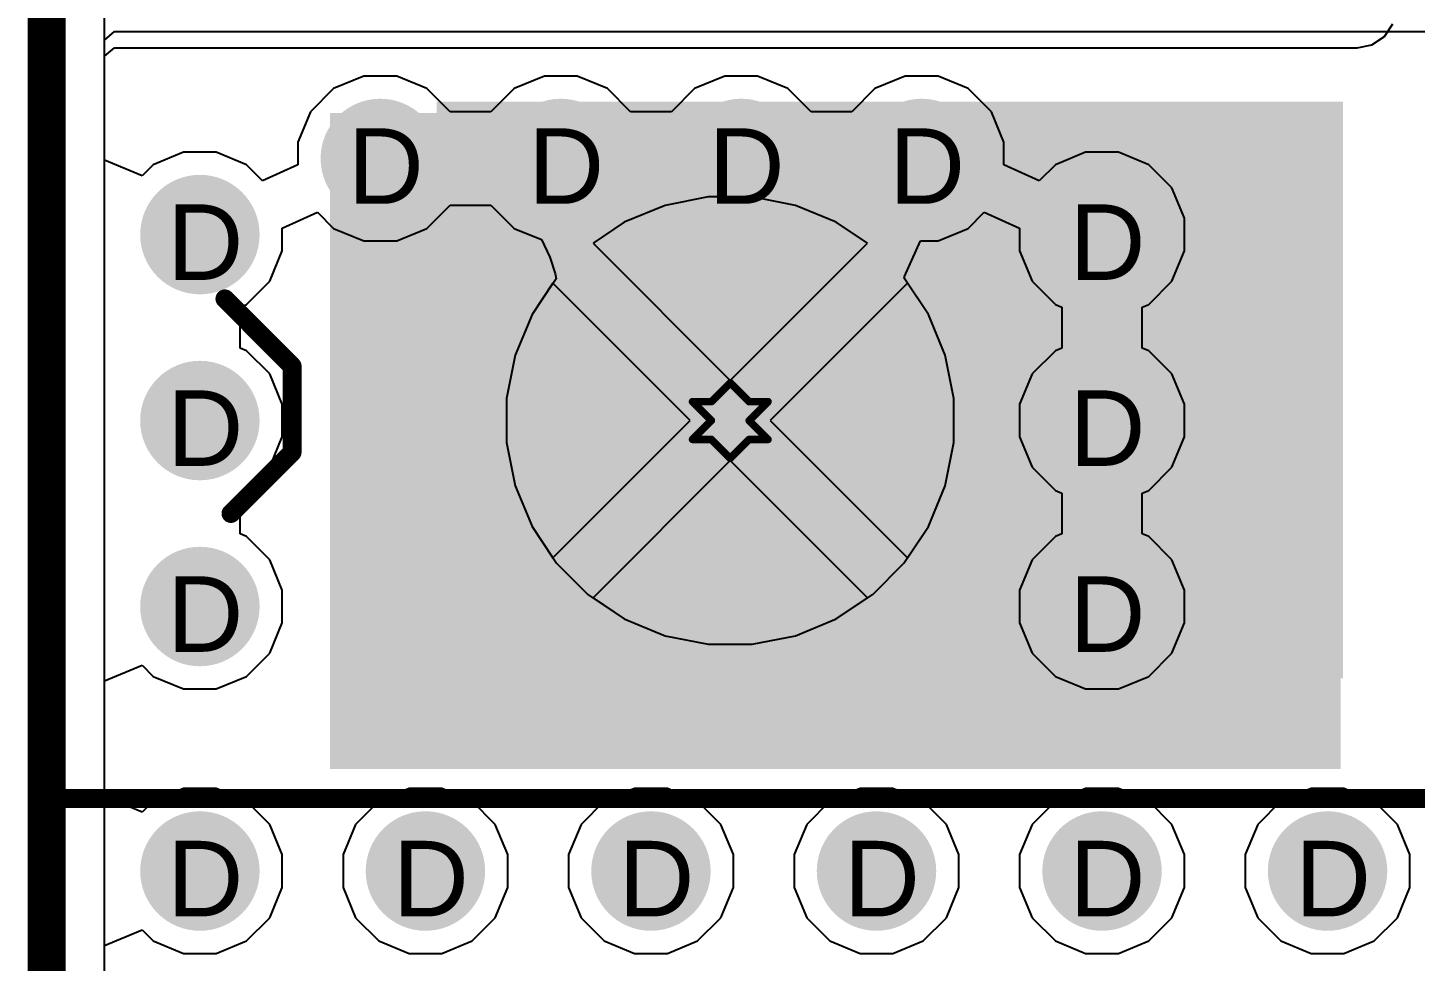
# Model space of a CAD drawing. Header units: inches. Extents: x 0 to 5401, y 0 to 5414.
# Drawn here: x -0.13 to 9.2, y 38.12 to 44.39 of the extents above; entities that cross this region are included whole.
import ezdxf

# ---------------------------------------------------------------- set-up
doc = ezdxf.new("R2010")
doc.units = ezdxf.units.IN
for name, color, linetype in [('Board Outline', 216, 'Continuous'), ('Bottom Layer', 5, 'Continuous'), ('Bottom Solder', 6, 'Continuous'), ('Drill Drawing', 1, 'Continuous'), ('Layer 1', 16, 'Continuous'), ('Layer 2', 76, 'Continuous'), ('Multi-Layer', 9, 'Continuous'), ('Pad Holes', 156, 'Continuous'), ('Top Layer', 1, 'Continuous'), ('Top Overlay', 2, 'Continuous'), ('Top Solder', 216, 'Continuous'), ('Via Holes', 16, 'Continuous')]:
    doc.layers.add(name, color=color, linetype=linetype)
doc.styles.add('Arial', font='', dxfattribs={"height": 0.2})
doc.styles.get('Arial').set_extended_font_data('Arial')

# ---------------------------------------------------------------- blocks, each defined once
blk = doc.blocks.new('1715721_195')
at = {"layer": 'Bottom Layer'}
h = blk.add_hatch(color=5, dxfattribs=at)
edge = h.paths.add_edge_path()
edge.add_arc((2.54, 0), 1.25, 0, 360)
at = {"layer": 'Bottom Solder'}
h = blk.add_hatch(color=6, dxfattribs=at)
edge = h.paths.add_edge_path()
edge.add_arc((2.54, 0), 1.3516, 0, 360)
at = {"layer": 'Layer 1'}
h = blk.add_hatch(color=16, dxfattribs=at)
edge = h.paths.add_edge_path()
edge.add_arc((2.54, 0), 1.25, 0, 360)
at = {"layer": 'Layer 2'}
h = blk.add_hatch(color=76, dxfattribs=at)
edge = h.paths.add_edge_path()
edge.add_arc((2.54, 0), 1.25, 0, 360)
at = {"layer": 'Multi-Layer'}
h = blk.add_hatch(color=9, dxfattribs=at)
edge = h.paths.add_edge_path()
edge.add_arc((2.54, 0), 1.25, 0, 360)
at = {"layer": 'Pad Holes'}
h = blk.add_hatch(color=7, dxfattribs=at)
edge = h.paths.add_edge_path()
edge.add_arc((2.54, 0), 0.65, 0, 360)
at = {"layer": 'Top Layer'}
h = blk.add_hatch(color=1, dxfattribs=at)
edge = h.paths.add_edge_path()
edge.add_arc((2.54, 0), 1.25, 0, 360)
at = {"layer": 'Top Solder'}
h = blk.add_hatch(color=216, dxfattribs=at)
edge = h.paths.add_edge_path()
edge.add_arc((2.54, 0), 1.3516, 0, 360)
at = {"layer": 'Top Overlay'}
for points in [[(5.08, -4.6, 0.127, 0.127, 0), (5.08, 5.2, 0.127, 0.127, 0)], [(1.7222, -3.3985, 0.127, 0.127, 0), (2.1743, -2.9464, 0.127, 0.127, 0)], [(2.7533, -2.9464, 0.127, 0.127, 0), (2.1743, -2.9464, 0.127, 0.127, 0)], [(3.1649, -3.3579, 0.127, 0.127, 0), (2.7533, -2.9464, 0.127, 0.127, 0)], [(5.08, -4.6, 0.127, 0.127, 0), (-5.08, -4.6, 0.127, 0.127, 0)]]:
    blk.add_lwpolyline(points, format="xyseb", dxfattribs=at)
for points in [[(2.1425, -2.9464, 0.0635, 0.0635, 1), (2.206, -2.9464, 0.0635, 0.0635, 1)], [(2.1425, -2.9464, 0.0635, 0.0635, 1), (2.206, -2.9464, 0.0635, 0.0635, 1)], [(2.7216, -2.9464, 0.0635, 0.0635, 1), (2.7851, -2.9464, 0.0635, 0.0635, 1)], [(2.7216, -2.9464, 0.0635, 0.0635, 1), (2.7851, -2.9464, 0.0635, 0.0635, 1)], [(1.6904, -3.3985, 0.0635, 0.0635, 1), (1.7539, -3.3985, 0.0635, 0.0635, 1)], [(3.1331, -3.3579, 0.0635, 0.0635, 1), (3.1966, -3.3579, 0.0635, 0.0635, 1)], [(5.0483, -4.6, 0.0635, 0.0635, 1), (5.1117, -4.6, 0.0635, 0.0635, 1)], [(5.0483, -4.6, 0.0635, 0.0635, 1), (5.1117, -4.6, 0.0635, 0.0635, 1)]]:
    blk.add_lwpolyline(points, format="xyseb", close=True, dxfattribs=at)

msp = doc.modelspace()

# ---------------------------------------------------------------- hatches: boundary and pattern name
at = {"layer": 'Bottom Layer'}
msp.add_hatch(color=5, dxfattribs=at).paths.add_polyline_path([(1.9063, 39.4118), (8.7027, 39.4118), (8.7027, 43.8219), (1.9063, 43.8219)])
h = msp.add_hatch(color=5, dxfattribs=at)
edge = h.paths.add_edge_path()
edge.add_arc((2.244, 43.5161), 0.3, 0, 360)
h = msp.add_hatch(color=5, dxfattribs=at)
edge = h.paths.add_edge_path()
edge.add_arc((3.4574, 43.5161), 0.3, 0, 360)
h = msp.add_hatch(color=5, dxfattribs=at)
edge = h.paths.add_edge_path()
edge.add_arc((4.6708, 43.5161), 0.3, 0, 360)
h = msp.add_hatch(color=5, dxfattribs=at)
edge = h.paths.add_edge_path()
edge.add_arc((5.8842, 43.5161), 0.3, 0, 360)
h = msp.add_hatch(color=5, dxfattribs=at)
edge = h.paths.add_edge_path()
edge.add_arc((1.0307, 43.0046), 0.3, 0, 360)
h = msp.add_hatch(color=5, dxfattribs=at)
edge = h.paths.add_edge_path()
edge.add_arc((7.0975, 43.0046), 0.3, 0, 360)
h = msp.add_hatch(color=5, dxfattribs=at)
edge = h.paths.add_edge_path()
edge.add_arc((1.0307, 41.7546), 0.3, 0, 360)
h = msp.add_hatch(color=5, dxfattribs=at)
edge = h.paths.add_edge_path()
edge.add_arc((7.0975, 41.7546), 0.3, 0, 360)
h = msp.add_hatch(color=5, dxfattribs=at)
edge = h.paths.add_edge_path()
edge.add_arc((1.0307, 40.5046), 0.3, 0, 360)
h = msp.add_hatch(color=5, dxfattribs=at)
edge = h.paths.add_edge_path()
edge.add_arc((7.0975, 40.5046), 0.3, 0, 360)
h = msp.add_hatch(color=5, dxfattribs=at)
edge = h.paths.add_edge_path()
edge.add_arc((1.0307, 38.7266), 0.3, 0, 360)
h = msp.add_hatch(color=5, dxfattribs=at)
edge = h.paths.add_edge_path()
edge.add_arc((2.5474, 38.7266), 0.3, 0, 360)
h = msp.add_hatch(color=5, dxfattribs=at)
edge = h.paths.add_edge_path()
edge.add_arc((4.0641, 38.7266), 0.3, 0, 360)
h = msp.add_hatch(color=5, dxfattribs=at)
edge = h.paths.add_edge_path()
edge.add_arc((5.5808, 38.7266), 0.3, 0, 360)
h = msp.add_hatch(color=5, dxfattribs=at)
edge = h.paths.add_edge_path()
edge.add_arc((7.0975, 38.7266), 0.3, 0, 360)
h = msp.add_hatch(color=5, dxfattribs=at)
edge = h.paths.add_edge_path()
edge.add_arc((8.6142, 38.7266), 0.3, 0, 360)
at = {"layer": 'Bottom Solder'}
h = msp.add_hatch(color=6, dxfattribs=at)
edge = h.paths.add_edge_path()
edge.add_arc((2.244, 43.5161), 0.4016, 0, 360)
h = msp.add_hatch(color=6, dxfattribs=at)
edge = h.paths.add_edge_path()
edge.add_arc((3.4574, 43.5161), 0.4016, 0, 360)
h = msp.add_hatch(color=6, dxfattribs=at)
edge = h.paths.add_edge_path()
edge.add_arc((4.6708, 43.5161), 0.4016, 0, 360)
h = msp.add_hatch(color=6, dxfattribs=at)
edge = h.paths.add_edge_path()
edge.add_arc((5.8842, 43.5161), 0.4016, 0, 360)
h = msp.add_hatch(color=6, dxfattribs=at)
edge = h.paths.add_edge_path()
edge.add_arc((1.0307, 43.0046), 0.4016, 0, 360)
h = msp.add_hatch(color=6, dxfattribs=at)
edge = h.paths.add_edge_path()
edge.add_arc((7.0975, 43.0046), 0.4016, 0, 360)
h = msp.add_hatch(color=6, dxfattribs=at)
edge = h.paths.add_edge_path()
edge.add_arc((1.0307, 41.7546), 0.4016, 0, 360)
h = msp.add_hatch(color=6, dxfattribs=at)
edge = h.paths.add_edge_path()
edge.add_arc((7.0975, 41.7546), 0.4016, 0, 360)
h = msp.add_hatch(color=6, dxfattribs=at)
edge = h.paths.add_edge_path()
edge.add_arc((1.0307, 40.5046), 0.4016, 0, 360)
h = msp.add_hatch(color=6, dxfattribs=at)
edge = h.paths.add_edge_path()
edge.add_arc((7.0975, 40.5046), 0.4016, 0, 360)
h = msp.add_hatch(color=6, dxfattribs=at)
edge = h.paths.add_edge_path()
edge.add_arc((1.0307, 38.7266), 0.4016, 0, 360)
h = msp.add_hatch(color=6, dxfattribs=at)
edge = h.paths.add_edge_path()
edge.add_arc((2.5474, 38.7266), 0.4016, 0, 360)
h = msp.add_hatch(color=6, dxfattribs=at)
edge = h.paths.add_edge_path()
edge.add_arc((4.0641, 38.7266), 0.4016, 0, 360)
h = msp.add_hatch(color=6, dxfattribs=at)
edge = h.paths.add_edge_path()
edge.add_arc((5.5808, 38.7266), 0.4016, 0, 360)
h = msp.add_hatch(color=6, dxfattribs=at)
edge = h.paths.add_edge_path()
edge.add_arc((7.0975, 38.7266), 0.4016, 0, 360)
h = msp.add_hatch(color=6, dxfattribs=at)
edge = h.paths.add_edge_path()
edge.add_arc((8.6142, 38.7266), 0.4016, 0, 360)
at = {"layer": 'Layer 1'}
h = msp.add_hatch(color=16, dxfattribs=at)
edge = h.paths.add_edge_path()
edge.add_arc((2.244, 43.5161), 0.3, 0, 360)
h = msp.add_hatch(color=16, dxfattribs=at)
edge = h.paths.add_edge_path()
edge.add_arc((3.4574, 43.5161), 0.3, 0, 360)
h = msp.add_hatch(color=16, dxfattribs=at)
edge = h.paths.add_edge_path()
edge.add_arc((4.6708, 43.5161), 0.3, 0, 360)
h = msp.add_hatch(color=16, dxfattribs=at)
edge = h.paths.add_edge_path()
edge.add_arc((5.8842, 43.5161), 0.3, 0, 360)
h = msp.add_hatch(color=16, dxfattribs=at)
edge = h.paths.add_edge_path()
edge.add_arc((1.0307, 43.0046), 0.3, 0, 360)
h = msp.add_hatch(color=16, dxfattribs=at)
edge = h.paths.add_edge_path()
edge.add_arc((7.0975, 43.0046), 0.3, 0, 360)
h = msp.add_hatch(color=16, dxfattribs=at)
edge = h.paths.add_edge_path()
edge.add_arc((1.0307, 41.7546), 0.3, 0, 360)
h = msp.add_hatch(color=16, dxfattribs=at)
edge = h.paths.add_edge_path()
edge.add_arc((7.0975, 41.7546), 0.3, 0, 360)
h = msp.add_hatch(color=16, dxfattribs=at)
edge = h.paths.add_edge_path()
edge.add_arc((1.0307, 40.5046), 0.3, 0, 360)
h = msp.add_hatch(color=16, dxfattribs=at)
edge = h.paths.add_edge_path()
edge.add_arc((7.0975, 40.5046), 0.3, 0, 360)
h = msp.add_hatch(color=16, dxfattribs=at)
edge = h.paths.add_edge_path()
edge.add_arc((1.0307, 38.7266), 0.3, 0, 360)
h = msp.add_hatch(color=16, dxfattribs=at)
edge = h.paths.add_edge_path()
edge.add_arc((2.5474, 38.7266), 0.3, 0, 360)
h = msp.add_hatch(color=16, dxfattribs=at)
edge = h.paths.add_edge_path()
edge.add_arc((4.0641, 38.7266), 0.3, 0, 360)
h = msp.add_hatch(color=16, dxfattribs=at)
edge = h.paths.add_edge_path()
edge.add_arc((5.5808, 38.7266), 0.3, 0, 360)
h = msp.add_hatch(color=16, dxfattribs=at)
edge = h.paths.add_edge_path()
edge.add_arc((7.0975, 38.7266), 0.3, 0, 360)
h = msp.add_hatch(color=16, dxfattribs=at)
edge = h.paths.add_edge_path()
edge.add_arc((8.6142, 38.7266), 0.3, 0, 360)
at = {"layer": 'Layer 2'}
h = msp.add_hatch(color=76, dxfattribs=at)
edge = h.paths.add_edge_path()
edge.add_arc((2.244, 43.5161), 0.3, 0, 360)
h = msp.add_hatch(color=76, dxfattribs=at)
edge = h.paths.add_edge_path()
edge.add_arc((3.4574, 43.5161), 0.3, 0, 360)
h = msp.add_hatch(color=76, dxfattribs=at)
edge = h.paths.add_edge_path()
edge.add_arc((4.6708, 43.5161), 0.3, 0, 360)
h = msp.add_hatch(color=76, dxfattribs=at)
edge = h.paths.add_edge_path()
edge.add_arc((5.8842, 43.5161), 0.3, 0, 360)
h = msp.add_hatch(color=76, dxfattribs=at)
edge = h.paths.add_edge_path()
edge.add_arc((1.0307, 43.0046), 0.3, 0, 360)
h = msp.add_hatch(color=76, dxfattribs=at)
edge = h.paths.add_edge_path()
edge.add_arc((7.0975, 43.0046), 0.3, 0, 360)
h = msp.add_hatch(color=76, dxfattribs=at)
edge = h.paths.add_edge_path()
edge.add_arc((1.0307, 41.7546), 0.3, 0, 360)
h = msp.add_hatch(color=76, dxfattribs=at)
edge = h.paths.add_edge_path()
edge.add_arc((7.0975, 41.7546), 0.3, 0, 360)
h = msp.add_hatch(color=76, dxfattribs=at)
edge = h.paths.add_edge_path()
edge.add_arc((1.0307, 40.5046), 0.3, 0, 360)
h = msp.add_hatch(color=76, dxfattribs=at)
edge = h.paths.add_edge_path()
edge.add_arc((7.0975, 40.5046), 0.3, 0, 360)
h = msp.add_hatch(color=76, dxfattribs=at)
edge = h.paths.add_edge_path()
edge.add_arc((1.0307, 38.7266), 0.3, 0, 360)
h = msp.add_hatch(color=76, dxfattribs=at)
edge = h.paths.add_edge_path()
edge.add_arc((2.5474, 38.7266), 0.3, 0, 360)
h = msp.add_hatch(color=76, dxfattribs=at)
edge = h.paths.add_edge_path()
edge.add_arc((4.0641, 38.7266), 0.3, 0, 360)
h = msp.add_hatch(color=76, dxfattribs=at)
edge = h.paths.add_edge_path()
edge.add_arc((5.5808, 38.7266), 0.3, 0, 360)
h = msp.add_hatch(color=76, dxfattribs=at)
edge = h.paths.add_edge_path()
edge.add_arc((7.0975, 38.7266), 0.3, 0, 360)
h = msp.add_hatch(color=76, dxfattribs=at)
edge = h.paths.add_edge_path()
edge.add_arc((8.6142, 38.7266), 0.3, 0, 360)
at = {"layer": 'Top Layer'}
msp.add_hatch(color=1, dxfattribs=at).paths.add_polyline_path([(2.6224, 40.0222), (8.7181, 40.0222), (8.7181, 43.899), (2.6224, 43.899)])
h = msp.add_hatch(color=1, dxfattribs=at)
edge = h.paths.add_edge_path()
edge.add_arc((2.244, 43.5161), 0.3, 0, 360)
h = msp.add_hatch(color=1, dxfattribs=at)
edge = h.paths.add_edge_path()
edge.add_arc((3.4574, 43.5161), 0.3, 0, 360)
h = msp.add_hatch(color=1, dxfattribs=at)
edge = h.paths.add_edge_path()
edge.add_arc((4.6708, 43.5161), 0.3, 0, 360)
h = msp.add_hatch(color=1, dxfattribs=at)
edge = h.paths.add_edge_path()
edge.add_arc((5.8842, 43.5161), 0.3, 0, 360)
h = msp.add_hatch(color=1, dxfattribs=at)
edge = h.paths.add_edge_path()
edge.add_arc((1.0307, 43.0046), 0.3, 0, 360)
h = msp.add_hatch(color=1, dxfattribs=at)
edge = h.paths.add_edge_path()
edge.add_arc((7.0975, 43.0046), 0.3, 0, 360)
h = msp.add_hatch(color=1, dxfattribs=at)
edge = h.paths.add_edge_path()
edge.add_arc((1.0307, 41.7546), 0.3, 0, 360)
h = msp.add_hatch(color=1, dxfattribs=at)
edge = h.paths.add_edge_path()
edge.add_arc((7.0975, 41.7546), 0.3, 0, 360)
h = msp.add_hatch(color=1, dxfattribs=at)
edge = h.paths.add_edge_path()
edge.add_arc((1.0307, 40.5046), 0.3, 0, 360)
h = msp.add_hatch(color=1, dxfattribs=at)
edge = h.paths.add_edge_path()
edge.add_arc((7.0975, 40.5046), 0.3, 0, 360)
h = msp.add_hatch(color=1, dxfattribs=at)
edge = h.paths.add_edge_path()
edge.add_arc((1.0307, 38.7266), 0.3, 0, 360)
h = msp.add_hatch(color=1, dxfattribs=at)
edge = h.paths.add_edge_path()
edge.add_arc((2.5474, 38.7266), 0.3, 0, 360)
h = msp.add_hatch(color=1, dxfattribs=at)
edge = h.paths.add_edge_path()
edge.add_arc((4.0641, 38.7266), 0.3, 0, 360)
h = msp.add_hatch(color=1, dxfattribs=at)
edge = h.paths.add_edge_path()
edge.add_arc((5.5808, 38.7266), 0.3, 0, 360)
h = msp.add_hatch(color=1, dxfattribs=at)
edge = h.paths.add_edge_path()
edge.add_arc((7.0975, 38.7266), 0.3, 0, 360)
h = msp.add_hatch(color=1, dxfattribs=at)
edge = h.paths.add_edge_path()
edge.add_arc((8.6142, 38.7266), 0.3, 0, 360)
at = {"layer": 'Top Solder'}
h = msp.add_hatch(color=216, dxfattribs=at)
edge = h.paths.add_edge_path()
edge.add_arc((2.244, 43.5161), 0.4016, 0, 360)
h = msp.add_hatch(color=216, dxfattribs=at)
edge = h.paths.add_edge_path()
edge.add_arc((3.4574, 43.5161), 0.4016, 0, 360)
h = msp.add_hatch(color=216, dxfattribs=at)
edge = h.paths.add_edge_path()
edge.add_arc((4.6708, 43.5161), 0.4016, 0, 360)
h = msp.add_hatch(color=216, dxfattribs=at)
edge = h.paths.add_edge_path()
edge.add_arc((5.8842, 43.5161), 0.4016, 0, 360)
h = msp.add_hatch(color=216, dxfattribs=at)
edge = h.paths.add_edge_path()
edge.add_arc((1.0307, 43.0046), 0.4016, 0, 360)
h = msp.add_hatch(color=216, dxfattribs=at)
edge = h.paths.add_edge_path()
edge.add_arc((7.0975, 43.0046), 0.4016, 0, 360)
h = msp.add_hatch(color=216, dxfattribs=at)
edge = h.paths.add_edge_path()
edge.add_arc((1.0307, 41.7546), 0.4016, 0, 360)
h = msp.add_hatch(color=216, dxfattribs=at)
edge = h.paths.add_edge_path()
edge.add_arc((7.0975, 41.7546), 0.4016, 0, 360)
h = msp.add_hatch(color=216, dxfattribs=at)
edge = h.paths.add_edge_path()
edge.add_arc((1.0307, 40.5046), 0.4016, 0, 360)
h = msp.add_hatch(color=216, dxfattribs=at)
edge = h.paths.add_edge_path()
edge.add_arc((7.0975, 40.5046), 0.4016, 0, 360)
h = msp.add_hatch(color=216, dxfattribs=at)
edge = h.paths.add_edge_path()
edge.add_arc((1.0307, 38.7266), 0.4016, 0, 360)
h = msp.add_hatch(color=216, dxfattribs=at)
edge = h.paths.add_edge_path()
edge.add_arc((2.5474, 38.7266), 0.4016, 0, 360)
h = msp.add_hatch(color=216, dxfattribs=at)
edge = h.paths.add_edge_path()
edge.add_arc((4.0641, 38.7266), 0.4016, 0, 360)
h = msp.add_hatch(color=216, dxfattribs=at)
edge = h.paths.add_edge_path()
edge.add_arc((5.5808, 38.7266), 0.4016, 0, 360)
h = msp.add_hatch(color=216, dxfattribs=at)
edge = h.paths.add_edge_path()
edge.add_arc((7.0975, 38.7266), 0.4016, 0, 360)
h = msp.add_hatch(color=216, dxfattribs=at)
edge = h.paths.add_edge_path()
edge.add_arc((8.6142, 38.7266), 0.4016, 0, 360)
at = {"layer": 'Via Holes'}
h = msp.add_hatch(color=7, dxfattribs=at)
edge = h.paths.add_edge_path()
edge.add_arc((2.244, 43.5161), 0.15, 0, 360)
h = msp.add_hatch(color=7, dxfattribs=at)
edge = h.paths.add_edge_path()
edge.add_arc((3.4574, 43.5161), 0.15, 0, 360)
h = msp.add_hatch(color=7, dxfattribs=at)
edge = h.paths.add_edge_path()
edge.add_arc((4.6708, 43.5161), 0.15, 0, 360)
h = msp.add_hatch(color=7, dxfattribs=at)
edge = h.paths.add_edge_path()
edge.add_arc((5.8842, 43.5161), 0.15, 0, 360)
h = msp.add_hatch(color=7, dxfattribs=at)
edge = h.paths.add_edge_path()
edge.add_arc((1.0307, 43.0046), 0.15, 0, 360)
h = msp.add_hatch(color=7, dxfattribs=at)
edge = h.paths.add_edge_path()
edge.add_arc((7.0975, 43.0046), 0.15, 0, 360)
h = msp.add_hatch(color=7, dxfattribs=at)
edge = h.paths.add_edge_path()
edge.add_arc((1.0307, 41.7546), 0.15, 0, 360)
h = msp.add_hatch(color=7, dxfattribs=at)
edge = h.paths.add_edge_path()
edge.add_arc((7.0975, 41.7546), 0.15, 0, 360)
h = msp.add_hatch(color=7, dxfattribs=at)
edge = h.paths.add_edge_path()
edge.add_arc((1.0307, 40.5046), 0.15, 0, 360)
h = msp.add_hatch(color=7, dxfattribs=at)
edge = h.paths.add_edge_path()
edge.add_arc((7.0975, 40.5046), 0.15, 0, 360)
h = msp.add_hatch(color=7, dxfattribs=at)
edge = h.paths.add_edge_path()
edge.add_arc((1.0307, 38.7266), 0.15, 0, 360)
h = msp.add_hatch(color=7, dxfattribs=at)
edge = h.paths.add_edge_path()
edge.add_arc((2.5474, 38.7266), 0.15, 0, 360)
h = msp.add_hatch(color=7, dxfattribs=at)
edge = h.paths.add_edge_path()
edge.add_arc((4.0641, 38.7266), 0.15, 0, 360)
h = msp.add_hatch(color=7, dxfattribs=at)
edge = h.paths.add_edge_path()
edge.add_arc((5.5808, 38.7266), 0.15, 0, 360)
h = msp.add_hatch(color=7, dxfattribs=at)
edge = h.paths.add_edge_path()
edge.add_arc((7.0975, 38.7266), 0.15, 0, 360)
h = msp.add_hatch(color=7, dxfattribs=at)
edge = h.paths.add_edge_path()
edge.add_arc((8.6142, 38.7266), 0.15, 0, 360)

# ---------------------------------------------------------------- linework, layer by layer
at = {"layer": 'Board Outline'}
msp.add_lwpolyline([(0, 0, 0.254, 0.254, 0), (0, 117, 0.254, 0.254, 0)], format="xyseb", dxfattribs=at)
at = {"layer": 'Bottom Layer'}
for p, q in [((8.9969, 44.3365), (9.0531, 44.4205)), ((8.9129, 44.2803), (8.9969, 44.3365)), ((0.3885, 44.2042), (0.4572, 44.2606)), ((0.4572, 44.2606), (8.8138, 44.2606)), ((8.8138, 44.2606), (8.9129, 44.2803)), ((0.3885, 4.5233), (0.3885, 44.2042)), ((4.4493, 43.2586), (4.1587, 43.2008)), ((4.7455, 43.2586), (4.4493, 43.2586)), ((5.0361, 43.2008), (4.7455, 43.2586)), ((4.1587, 43.2008), (3.885, 43.0874)), ((5.3098, 43.0874), (5.0361, 43.2008)), ((3.885, 43.0874), (3.6746, 42.9468)), ((5.5202, 42.9468), (5.3098, 43.0874)), ((3.6746, 42.9468), (4.5974, 42.024)), ((4.5974, 42.024), (5.5202, 42.9468)), ((3.4052, 42.6774), (3.2646, 42.467)), ((4.328, 41.7546), (3.4052, 42.6774)), ((5.7896, 42.6774), (4.8668, 41.7546)), ((5.9302, 42.467), (5.7896, 42.6774)), ((3.2646, 42.467), (3.1512, 42.1933)), ((6.0436, 42.1933), (5.9302, 42.467)), ((3.1512, 42.1933), (3.0934, 41.9027)), ((6.1014, 41.9027), (6.0436, 42.1933)), ((3.0934, 41.9027), (3.0934, 41.6064)), ((6.1014, 41.6064), (6.1014, 41.9027)), ((3.4052, 40.8317), (4.328, 41.7546)), ((4.8668, 41.7546), (5.7896, 40.8317)), ((3.0934, 41.6064), (3.1512, 41.3159)), ((6.0436, 41.3159), (6.1014, 41.6064)), ((4.5974, 41.4852), (3.6746, 40.5623)), ((5.5202, 40.5623), (4.5974, 41.4852)), ((3.1512, 41.3159), (3.2646, 41.0422)), ((5.9302, 41.0422), (6.0436, 41.3159)), ((3.2646, 41.0422), (3.4052, 40.8317)), ((5.7896, 40.8317), (5.9302, 41.0422)), ((3.6746, 40.5623), (3.885, 40.4217)), ((5.3098, 40.4217), (5.5202, 40.5623)), ((3.885, 40.4217), (4.1587, 40.3084)), ((5.0361, 40.3084), (5.3098, 40.4217)), ((4.1587, 40.3084), (4.4493, 40.2506)), ((4.4493, 40.2506), (4.7455, 40.2506)), ((4.7455, 40.2506), (5.0361, 40.3084))]:
    msp.add_line(p, q, dxfattribs=at)
at = {"layer": 'Drill Drawing'}
for points in [[(4.4704, 41.8816, 0.0508, 0.0508, 0), (4.5974, 42.0086, 0.0508, 0.0508, 0)], [(4.5974, 42.0086, 0.0508, 0.0508, 0), (4.7244, 41.8816, 0.0508, 0.0508, 0)], [(4.3434, 41.8816, 0.0508, 0.0508, 0), (4.4704, 41.7546, 0.0508, 0.0508, 0)], [(4.3434, 41.8816, 0.0508, 0.0508, 0), (4.4704, 41.8816, 0.0508, 0.0508, 0)], [(4.7244, 41.8816, 0.0508, 0.0508, 0), (4.8514, 41.8816, 0.0508, 0.0508, 0)], [(4.7244, 41.7546, 0.0508, 0.0508, 0), (4.8514, 41.8816, 0.0508, 0.0508, 0)], [(4.3434, 41.6276, 0.0508, 0.0508, 0), (4.4704, 41.7546, 0.0508, 0.0508, 0)], [(4.7244, 41.7546, 0.0508, 0.0508, 0), (4.8514, 41.6276, 0.0508, 0.0508, 0)], [(4.3434, 41.6276, 0.0508, 0.0508, 0), (4.4704, 41.6276, 0.0508, 0.0508, 0)], [(4.4704, 41.6276, 0.0508, 0.0508, 0), (4.5974, 41.5006, 0.0508, 0.0508, 0)], [(4.5974, 41.5006, 0.0508, 0.0508, 0), (4.7244, 41.6276, 0.0508, 0.0508, 0)], [(4.7244, 41.6276, 0.0508, 0.0508, 0), (4.8514, 41.6276, 0.0508, 0.0508, 0)]]:
    msp.add_lwpolyline(points, format="xyseb", dxfattribs=at)
for points in [[(4.5847, 42.0086, 0.0254, 0.0254, 1), (4.6101, 42.0086, 0.0254, 0.0254, 1)], [(4.5847, 42.0086, 0.0254, 0.0254, 1), (4.6101, 42.0086, 0.0254, 0.0254, 1)], [(4.3307, 41.8816, 0.0254, 0.0254, 1), (4.3561, 41.8816, 0.0254, 0.0254, 1)], [(4.3307, 41.8816, 0.0254, 0.0254, 1), (4.3561, 41.8816, 0.0254, 0.0254, 1)], [(4.4577, 41.8816, 0.0254, 0.0254, 1), (4.4831, 41.8816, 0.0254, 0.0254, 1)], [(4.4577, 41.8816, 0.0254, 0.0254, 1), (4.4831, 41.8816, 0.0254, 0.0254, 1)], [(4.7117, 41.8816, 0.0254, 0.0254, 1), (4.7371, 41.8816, 0.0254, 0.0254, 1)], [(4.7117, 41.8816, 0.0254, 0.0254, 1), (4.7371, 41.8816, 0.0254, 0.0254, 1)], [(4.8387, 41.8816, 0.0254, 0.0254, 1), (4.8641, 41.8816, 0.0254, 0.0254, 1)], [(4.8387, 41.8816, 0.0254, 0.0254, 1), (4.8641, 41.8816, 0.0254, 0.0254, 1)], [(4.4577, 41.7546, 0.0254, 0.0254, 1), (4.4831, 41.7546, 0.0254, 0.0254, 1)], [(4.4577, 41.7546, 0.0254, 0.0254, 1), (4.4831, 41.7546, 0.0254, 0.0254, 1)], [(4.7117, 41.7546, 0.0254, 0.0254, 1), (4.7371, 41.7546, 0.0254, 0.0254, 1)], [(4.7117, 41.7546, 0.0254, 0.0254, 1), (4.7371, 41.7546, 0.0254, 0.0254, 1)], [(4.3307, 41.6276, 0.0254, 0.0254, 1), (4.3561, 41.6276, 0.0254, 0.0254, 1)], [(4.3307, 41.6276, 0.0254, 0.0254, 1), (4.3561, 41.6276, 0.0254, 0.0254, 1)], [(4.4577, 41.6276, 0.0254, 0.0254, 1), (4.4831, 41.6276, 0.0254, 0.0254, 1)], [(4.4577, 41.6276, 0.0254, 0.0254, 1), (4.4831, 41.6276, 0.0254, 0.0254, 1)], [(4.7117, 41.6276, 0.0254, 0.0254, 1), (4.7371, 41.6276, 0.0254, 0.0254, 1)], [(4.7117, 41.6276, 0.0254, 0.0254, 1), (4.7371, 41.6276, 0.0254, 0.0254, 1)], [(4.8387, 41.6276, 0.0254, 0.0254, 1), (4.8641, 41.6276, 0.0254, 0.0254, 1)], [(4.8387, 41.6276, 0.0254, 0.0254, 1), (4.8641, 41.6276, 0.0254, 0.0254, 1)], [(4.5847, 41.5006, 0.0254, 0.0254, 1), (4.6101, 41.5006, 0.0254, 0.0254, 1)], [(4.5847, 41.5006, 0.0254, 0.0254, 1), (4.6101, 41.5006, 0.0254, 0.0254, 1)]]:
    msp.add_lwpolyline(points, format="xyseb", close=True, dxfattribs=at)
at = {"layer": 'Layer 1'}
for p, q in [((0.3885, 10.4682), (0.3885, 44.5191)), ((4.4493, 43.2586), (4.1587, 43.2008)), ((4.7455, 43.2586), (4.4493, 43.2586)), ((5.0361, 43.2008), (4.7455, 43.2586)), ((4.1587, 43.2008), (3.885, 43.0874)), ((5.3098, 43.0874), (5.0361, 43.2008)), ((3.885, 43.0874), (3.6746, 42.9468)), ((5.5202, 42.9468), (5.3098, 43.0874)), ((3.6746, 42.9468), (4.5974, 42.024)), ((4.5974, 42.024), (5.5202, 42.9468)), ((3.4052, 42.6774), (3.2646, 42.467)), ((4.328, 41.7546), (3.4052, 42.6774)), ((5.7896, 42.6774), (4.8668, 41.7546)), ((5.9302, 42.467), (5.7896, 42.6774)), ((3.2646, 42.467), (3.1512, 42.1933)), ((6.0436, 42.1933), (5.9302, 42.467)), ((3.1512, 42.1933), (3.0934, 41.9027)), ((6.1014, 41.9027), (6.0436, 42.1933)), ((3.0934, 41.9027), (3.0934, 41.6064)), ((6.1014, 41.6064), (6.1014, 41.9027)), ((3.4052, 40.8317), (4.328, 41.7546)), ((4.8668, 41.7546), (5.7896, 40.8317)), ((3.0934, 41.6064), (3.1512, 41.3159)), ((6.0436, 41.3159), (6.1014, 41.6064)), ((4.5974, 41.4852), (3.6746, 40.5623)), ((5.5202, 40.5623), (4.5974, 41.4852)), ((3.1512, 41.3159), (3.2646, 41.0422)), ((5.9302, 41.0422), (6.0436, 41.3159)), ((3.2646, 41.0422), (3.4052, 40.8317)), ((5.7896, 40.8317), (5.9302, 41.0422)), ((3.6746, 40.5623), (3.885, 40.4217)), ((5.3098, 40.4217), (5.5202, 40.5623)), ((3.885, 40.4217), (4.1587, 40.3084)), ((5.0361, 40.3084), (5.3098, 40.4217)), ((4.1587, 40.3084), (4.4493, 40.2506)), ((4.4493, 40.2506), (4.7455, 40.2506)), ((4.7455, 40.2506), (5.0361, 40.3084))]:
    msp.add_line(p, q, dxfattribs=at)
at = {"layer": 'Layer 2'}
for p, q in [((0.3885, 43.505), (0.3885, 44.5191)), ((2.1339, 44.0701), (1.9302, 43.9857)), ((2.3542, 44.0701), (2.1339, 44.0701)), ((2.5579, 43.9857), (2.3542, 44.0701)), ((3.3472, 44.0701), (3.1436, 43.9857)), ((3.5676, 44.0701), (3.3472, 44.0701)), ((3.7712, 43.9857), (3.5676, 44.0701)), ((4.5606, 44.0701), (4.357, 43.9857)), ((4.781, 44.0701), (4.5606, 44.0701)), ((4.9846, 43.9857), (4.781, 44.0701)), ((5.774, 44.0701), (5.5703, 43.9857)), ((5.9944, 44.0701), (5.774, 44.0701)), ((6.198, 43.9857), (5.9944, 44.0701)), ((1.9302, 43.9857), (1.7744, 43.8299)), ((2.7137, 43.8299), (2.5579, 43.9857)), ((3.1436, 43.9857), (2.9878, 43.8299)), ((3.9271, 43.8299), (3.7712, 43.9857)), ((4.357, 43.9857), (4.2011, 43.8299)), ((5.1404, 43.8299), (4.9846, 43.9857)), ((5.5703, 43.9857), (5.4145, 43.8299)), ((6.3538, 43.8299), (6.198, 43.9857)), ((1.7744, 43.8299), (1.69, 43.6263)), ((2.9878, 43.8299), (2.7137, 43.8299)), ((4.2011, 43.8299), (3.9271, 43.8299)), ((5.4145, 43.8299), (5.1404, 43.8299)), ((6.4382, 43.6263), (6.3538, 43.8299)), ((1.69, 43.6263), (1.69, 43.4736)), ((6.4382, 43.4736), (6.4382, 43.6263)), ((0.6425, 43.3998), (0.3885, 43.505)), ((0.9205, 43.5586), (0.7169, 43.4742)), ((1.1409, 43.5586), (0.9205, 43.5586)), ((1.3445, 43.4742), (1.1409, 43.5586)), ((6.9873, 43.5586), (6.7837, 43.4742)), ((7.2077, 43.5586), (6.9873, 43.5586)), ((7.4113, 43.4742), (7.2077, 43.5586)), ((0.7169, 43.4742), (0.6425, 43.3998)), ((1.4524, 43.3663), (1.3445, 43.4742)), ((1.69, 43.4736), (1.4524, 43.3663)), ((6.6758, 43.3663), (6.4382, 43.4736)), ((6.7837, 43.4742), (6.6758, 43.3663)), ((7.5672, 43.3184), (7.4113, 43.4742)), ((7.6515, 43.1148), (7.5672, 43.3184)), ((2.5579, 43.0464), (2.7137, 43.2022)), ((2.7137, 43.2022), (2.9878, 43.2022)), ((2.9878, 43.2022), (3.1436, 43.0464)), ((1.5847, 43.047), (1.8223, 43.1544)), ((1.8223, 43.1544), (1.9302, 43.0464)), ((6.198, 43.0464), (6.3059, 43.1544)), ((6.3059, 43.1544), (6.5435, 43.047)), ((7.6515, 42.8944), (7.6515, 43.1148)), ((1.5847, 42.8944), (1.5847, 43.047)), ((1.9302, 43.0464), (2.1339, 42.9621)), ((2.3542, 42.9621), (2.5579, 43.0464)), ((3.1436, 43.0464), (3.3271, 42.9704)), ((5.9944, 42.9621), (6.198, 43.0464)), ((6.5435, 43.047), (6.5435, 42.8944)), ((2.1339, 42.9621), (2.3542, 42.9621)), ((3.3271, 42.9704), (3.383, 42.8533)), ((5.7694, 42.7219), (5.8761, 42.9621)), ((5.8761, 42.9621), (5.9944, 42.9621)), ((1.5003, 42.6908), (1.5847, 42.8944)), ((3.383, 42.8533), (3.4191, 42.7439)), ((6.5435, 42.8944), (6.6279, 42.6908)), ((7.5672, 42.6908), (7.6515, 42.8944)), ((3.4191, 42.7439), (3.4257, 42.7081)), ((1.3445, 42.5349), (1.5003, 42.6908)), ((3.4257, 42.7081), (3.2646, 42.467)), ((5.7673, 42.7108), (5.7694, 42.7219)), ((5.9302, 42.467), (5.7673, 42.7108)), ((6.6279, 42.6908), (6.7837, 42.5349)), ((7.4113, 42.5349), (7.5672, 42.6908)), ((1.3013, 42.517), (1.3445, 42.5349)), ((1.3013, 42.2421), (1.3013, 42.517)), ((3.2646, 42.467), (3.1512, 42.1933)), ((6.0436, 42.1933), (5.9302, 42.467)), ((6.7837, 42.5349), (6.8269, 42.517)), ((6.8269, 42.517), (6.8269, 42.2421)), ((7.3682, 42.517), (7.4113, 42.5349)), ((7.3682, 42.2421), (7.3682, 42.517)), ((1.3445, 42.2242), (1.3013, 42.2421)), ((1.5003, 42.0684), (1.3445, 42.2242)), ((3.1512, 42.1933), (3.0934, 41.9027)), ((6.1014, 41.9027), (6.0436, 42.1933)), ((6.7837, 42.2242), (6.6279, 42.0684)), ((6.8269, 42.2421), (6.7837, 42.2242)), ((7.4113, 42.2242), (7.3682, 42.2421)), ((7.5672, 42.0684), (7.4113, 42.2242)), ((1.5847, 41.8648), (1.5003, 42.0684)), ((6.6279, 42.0684), (6.5435, 41.8648)), ((7.6515, 41.8648), (7.5672, 42.0684)), ((3.0934, 41.9027), (3.0934, 41.6064)), ((6.1014, 41.6064), (6.1014, 41.9027)), ((1.5847, 41.6444), (1.5847, 41.8648)), ((6.5435, 41.8648), (6.5435, 41.6444)), ((7.6515, 41.6444), (7.6515, 41.8648)), ((1.5003, 41.4408), (1.5847, 41.6444)), ((6.5435, 41.6444), (6.6279, 41.4408)), ((7.5672, 41.4408), (7.6515, 41.6444)), ((3.0934, 41.6064), (3.1512, 41.3159)), ((6.0436, 41.3159), (6.1014, 41.6064)), ((1.3445, 41.2849), (1.5003, 41.4408)), ((6.6279, 41.4408), (6.7837, 41.2849)), ((7.4113, 41.2849), (7.5672, 41.4408)), ((1.3013, 41.267), (1.3445, 41.2849)), ((1.3013, 40.9921), (1.3013, 41.267)), ((3.1512, 41.3159), (3.2646, 41.0422)), ((5.9302, 41.0422), (6.0436, 41.3159)), ((6.7837, 41.2849), (6.8269, 41.267)), ((6.8269, 41.267), (6.8269, 40.9921)), ((7.3682, 41.267), (7.4113, 41.2849)), ((7.3682, 40.9921), (7.3682, 41.267)), ((1.3445, 40.9742), (1.3013, 40.9921)), ((1.5003, 40.8184), (1.3445, 40.9742)), ((3.2646, 41.0422), (3.4292, 40.7958)), ((5.7656, 40.7958), (5.9302, 41.0422)), ((6.7837, 40.9742), (6.6279, 40.8184)), ((6.8269, 40.9921), (6.7837, 40.9742)), ((7.4113, 40.9742), (7.3682, 40.9921)), ((7.5672, 40.8184), (7.4113, 40.9742)), ((1.5847, 40.6148), (1.5003, 40.8184)), ((3.4292, 40.7958), (3.6387, 40.5863)), ((5.5562, 40.5863), (5.7656, 40.7958)), ((6.6279, 40.8184), (6.5435, 40.6148)), ((7.6515, 40.6148), (7.5672, 40.8184)), ((1.5847, 40.3944), (1.5847, 40.6148)), ((6.5435, 40.6148), (6.5435, 40.3944)), ((7.6515, 40.3944), (7.6515, 40.6148)), ((3.6387, 40.5863), (3.885, 40.4217)), ((5.3098, 40.4217), (5.5562, 40.5863)), ((3.885, 40.4217), (4.1587, 40.3084)), ((5.0361, 40.3084), (5.3098, 40.4217)), ((1.5003, 40.1908), (1.5847, 40.3944)), ((6.5435, 40.3944), (6.6279, 40.1908)), ((7.5672, 40.1908), (7.6515, 40.3944)), ((4.1587, 40.3084), (4.4493, 40.2506)), ((4.4493, 40.2506), (4.7455, 40.2506)), ((4.7455, 40.2506), (5.0361, 40.3084)), ((1.3445, 40.0349), (1.5003, 40.1908)), ((6.6279, 40.1908), (6.7837, 40.0349)), ((7.4113, 40.0349), (7.5672, 40.1908)), ((0.3885, 40.0041), (0.6425, 40.1093)), ((0.6425, 40.1093), (0.7169, 40.0349)), ((0.7169, 40.0349), (0.9205, 39.9506)), ((1.1409, 39.9506), (1.3445, 40.0349)), ((6.7837, 40.0349), (6.9873, 39.9506)), ((7.2077, 39.9506), (7.4113, 40.0349)), ((0.3885, 39.2271), (0.3885, 40.0041)), ((0.9205, 39.9506), (1.1409, 39.9506)), ((6.9873, 39.9506), (7.2077, 39.9506)), ((0.6425, 39.1219), (0.3885, 39.2271)), ((0.7169, 39.1963), (0.6425, 39.1219)), ((0.9205, 39.2806), (0.7169, 39.1963)), ((1.1409, 39.2806), (0.9205, 39.2806)), ((1.3445, 39.1963), (1.1409, 39.2806)), ((1.5003, 39.0404), (1.3445, 39.1963)), ((2.2336, 39.1963), (2.0777, 39.0404)), ((2.4372, 39.2806), (2.2336, 39.1963)), ((2.6576, 39.2806), (2.4372, 39.2806)), ((2.8612, 39.1963), (2.6576, 39.2806)), ((3.0171, 39.0404), (2.8612, 39.1963)), ((3.7503, 39.1963), (3.5944, 39.0404)), ((3.9539, 39.2806), (3.7503, 39.1963)), ((4.1743, 39.2806), (3.9539, 39.2806)), ((4.3779, 39.1963), (4.1743, 39.2806)), ((4.5338, 39.0404), (4.3779, 39.1963)), ((5.267, 39.1963), (5.1112, 39.0404)), ((5.4706, 39.2806), (5.267, 39.1963)), ((5.691, 39.2806), (5.4706, 39.2806)), ((5.8946, 39.1963), (5.691, 39.2806)), ((6.0505, 39.0404), (5.8946, 39.1963)), ((6.7837, 39.1963), (6.6279, 39.0404)), ((6.9873, 39.2806), (6.7837, 39.1963)), ((7.2077, 39.2806), (6.9873, 39.2806)), ((7.4113, 39.1963), (7.2077, 39.2806)), ((7.5672, 39.0404), (7.4113, 39.1963)), ((8.3004, 39.1963), (8.1446, 39.0404)), ((8.504, 39.2806), (8.3004, 39.1963)), ((8.7244, 39.2806), (8.504, 39.2806)), ((8.9281, 39.1963), (8.7244, 39.2806)), ((9.0839, 39.0404), (8.9281, 39.1963)), ((1.5847, 38.8368), (1.5003, 39.0404)), ((2.0777, 39.0404), (1.9934, 38.8368)), ((3.1014, 38.8368), (3.0171, 39.0404)), ((3.5944, 39.0404), (3.5101, 38.8368)), ((4.6181, 38.8368), (4.5338, 39.0404)), ((5.1112, 39.0404), (5.0268, 38.8368)), ((6.1348, 38.8368), (6.0505, 39.0404)), ((6.6279, 39.0404), (6.5435, 38.8368)), ((7.6515, 38.8368), (7.5672, 39.0404)), ((8.1446, 39.0404), (8.0602, 38.8368)), ((9.1682, 38.8368), (9.0839, 39.0404)), ((1.5847, 38.6164), (1.5847, 38.8368)), ((1.9934, 38.8368), (1.9934, 38.6164)), ((3.1014, 38.6164), (3.1014, 38.8368)), ((3.5101, 38.8368), (3.5101, 38.6164)), ((4.6181, 38.6164), (4.6181, 38.8368)), ((5.0268, 38.8368), (5.0268, 38.6164)), ((6.1348, 38.6164), (6.1348, 38.8368)), ((6.5435, 38.8368), (6.5435, 38.6164)), ((7.6515, 38.6164), (7.6515, 38.8368)), ((8.0602, 38.8368), (8.0602, 38.6164)), ((9.1682, 38.6164), (9.1682, 38.8368)), ((1.5003, 38.4128), (1.5847, 38.6164)), ((1.9934, 38.6164), (2.0777, 38.4128)), ((3.0171, 38.4128), (3.1014, 38.6164)), ((3.5101, 38.6164), (3.5944, 38.4128)), ((4.5338, 38.4128), (4.6181, 38.6164)), ((5.0268, 38.6164), (5.1112, 38.4128)), ((6.0505, 38.4128), (6.1348, 38.6164)), ((6.5435, 38.6164), (6.6279, 38.4128)), ((7.5672, 38.4128), (7.6515, 38.6164)), ((8.0602, 38.6164), (8.1446, 38.4128)), ((9.0839, 38.4128), (9.1682, 38.6164)), ((1.3445, 38.257), (1.5003, 38.4128)), ((2.0777, 38.4128), (2.2336, 38.257)), ((2.8612, 38.257), (3.0171, 38.4128)), ((3.5944, 38.4128), (3.7503, 38.257)), ((4.3779, 38.257), (4.5338, 38.4128)), ((5.1112, 38.4128), (5.267, 38.257)), ((5.8946, 38.257), (6.0505, 38.4128)), ((6.6279, 38.4128), (6.7837, 38.257)), ((7.4113, 38.257), (7.5672, 38.4128)), ((8.1446, 38.4128), (8.3004, 38.257)), ((8.9281, 38.257), (9.0839, 38.4128)), ((0.3885, 38.2262), (0.6425, 38.3314)), ((0.6425, 38.3314), (0.7169, 38.257)), ((0.7169, 38.257), (0.9205, 38.1726)), ((1.1409, 38.1726), (1.3445, 38.257)), ((2.2336, 38.257), (2.4372, 38.1726)), ((2.6576, 38.1726), (2.8612, 38.257)), ((3.7503, 38.257), (3.9539, 38.1726)), ((4.1743, 38.1726), (4.3779, 38.257)), ((5.267, 38.257), (5.4706, 38.1726)), ((5.691, 38.1726), (5.8946, 38.257)), ((6.7837, 38.257), (6.9873, 38.1726)), ((7.2077, 38.1726), (7.4113, 38.257)), ((8.3004, 38.257), (8.504, 38.1726)), ((8.7244, 38.1726), (8.9281, 38.257)), ((0.3885, 4.6097), (0.3885, 38.2262)), ((0.9205, 38.1726), (1.1409, 38.1726)), ((2.4372, 38.1726), (2.6576, 38.1726)), ((3.9539, 38.1726), (4.1743, 38.1726)), ((5.4706, 38.1726), (5.691, 38.1726)), ((6.9873, 38.1726), (7.2077, 38.1726)), ((8.504, 38.1726), (8.7244, 38.1726))]:
    msp.add_line(p, q, dxfattribs=at)
at = {"layer": 'Top Layer'}
for p, q in [((0.3885, 44.3124), (0.4572, 44.3688)), ((0.4572, 44.3688), (16.5762, 44.3688)), ((0.3885, 36.3408), (0.3885, 44.3124)), ((4.4493, 43.2586), (4.1587, 43.2008)), ((4.7455, 43.2586), (4.4493, 43.2586)), ((5.0361, 43.2008), (4.7455, 43.2586)), ((4.1587, 43.2008), (3.885, 43.0874)), ((5.3098, 43.0874), (5.0361, 43.2008)), ((3.885, 43.0874), (3.6746, 42.9468)), ((5.5202, 42.9468), (5.3098, 43.0874)), ((3.6746, 42.9468), (4.5974, 42.024)), ((4.5974, 42.024), (5.5202, 42.9468)), ((3.4052, 42.6774), (3.2646, 42.467)), ((4.328, 41.7546), (3.4052, 42.6774)), ((5.7896, 42.6774), (4.8668, 41.7546)), ((5.9302, 42.467), (5.7896, 42.6774)), ((3.2646, 42.467), (3.1512, 42.1933)), ((6.0436, 42.1933), (5.9302, 42.467)), ((3.1512, 42.1933), (3.0934, 41.9027)), ((6.1014, 41.9027), (6.0436, 42.1933)), ((3.0934, 41.9027), (3.0934, 41.6064)), ((6.1014, 41.6064), (6.1014, 41.9027)), ((3.4052, 40.8317), (4.328, 41.7546)), ((4.8668, 41.7546), (5.7896, 40.8317)), ((3.0934, 41.6064), (3.1512, 41.3159)), ((6.0436, 41.3159), (6.1014, 41.6064)), ((4.5974, 41.4852), (3.6746, 40.5623)), ((5.5202, 40.5623), (4.5974, 41.4852)), ((3.1512, 41.3159), (3.2646, 41.0422)), ((5.9302, 41.0422), (6.0436, 41.3159)), ((3.2646, 41.0422), (3.4052, 40.8317)), ((5.7896, 40.8317), (5.9302, 41.0422)), ((3.6746, 40.5623), (3.885, 40.4217)), ((5.3098, 40.4217), (5.5202, 40.5623)), ((3.885, 40.4217), (4.1587, 40.3084)), ((5.0361, 40.3084), (5.3098, 40.4217)), ((4.1587, 40.3084), (4.4493, 40.2506)), ((4.4493, 40.2506), (4.7455, 40.2506)), ((4.7455, 40.2506), (5.0361, 40.3084))]:
    msp.add_line(p, q, dxfattribs=at)

# ---------------------------------------------------------------- block references
at = {"rotation": 270}
msp.add_blockref('1715721_195', (4.5974, 44.2946), dxfattribs=at)

# ---------------------------------------------------------------- texts
at = {"layer": 'Drill Drawing', "style": 'Arial'}
for p in [(2.024, 43.2113), (3.2373, 43.2113), (4.4507, 43.2113), (5.6641, 43.2113), (0.8106, 42.6999), (6.8775, 42.6999), (0.8106, 41.4499), (6.8775, 41.4499), (0.8106, 40.1999), (6.8775, 40.1999), (0.8106, 38.4219), (2.3273, 38.4219), (3.844, 38.4219), (5.3607, 38.4219), (6.8775, 38.4219), (8.3942, 38.4219)]:
    msp.add_text('D', height=0.508, dxfattribs=at).set_placement(p)

doc.saveas('drawing.dxf')
